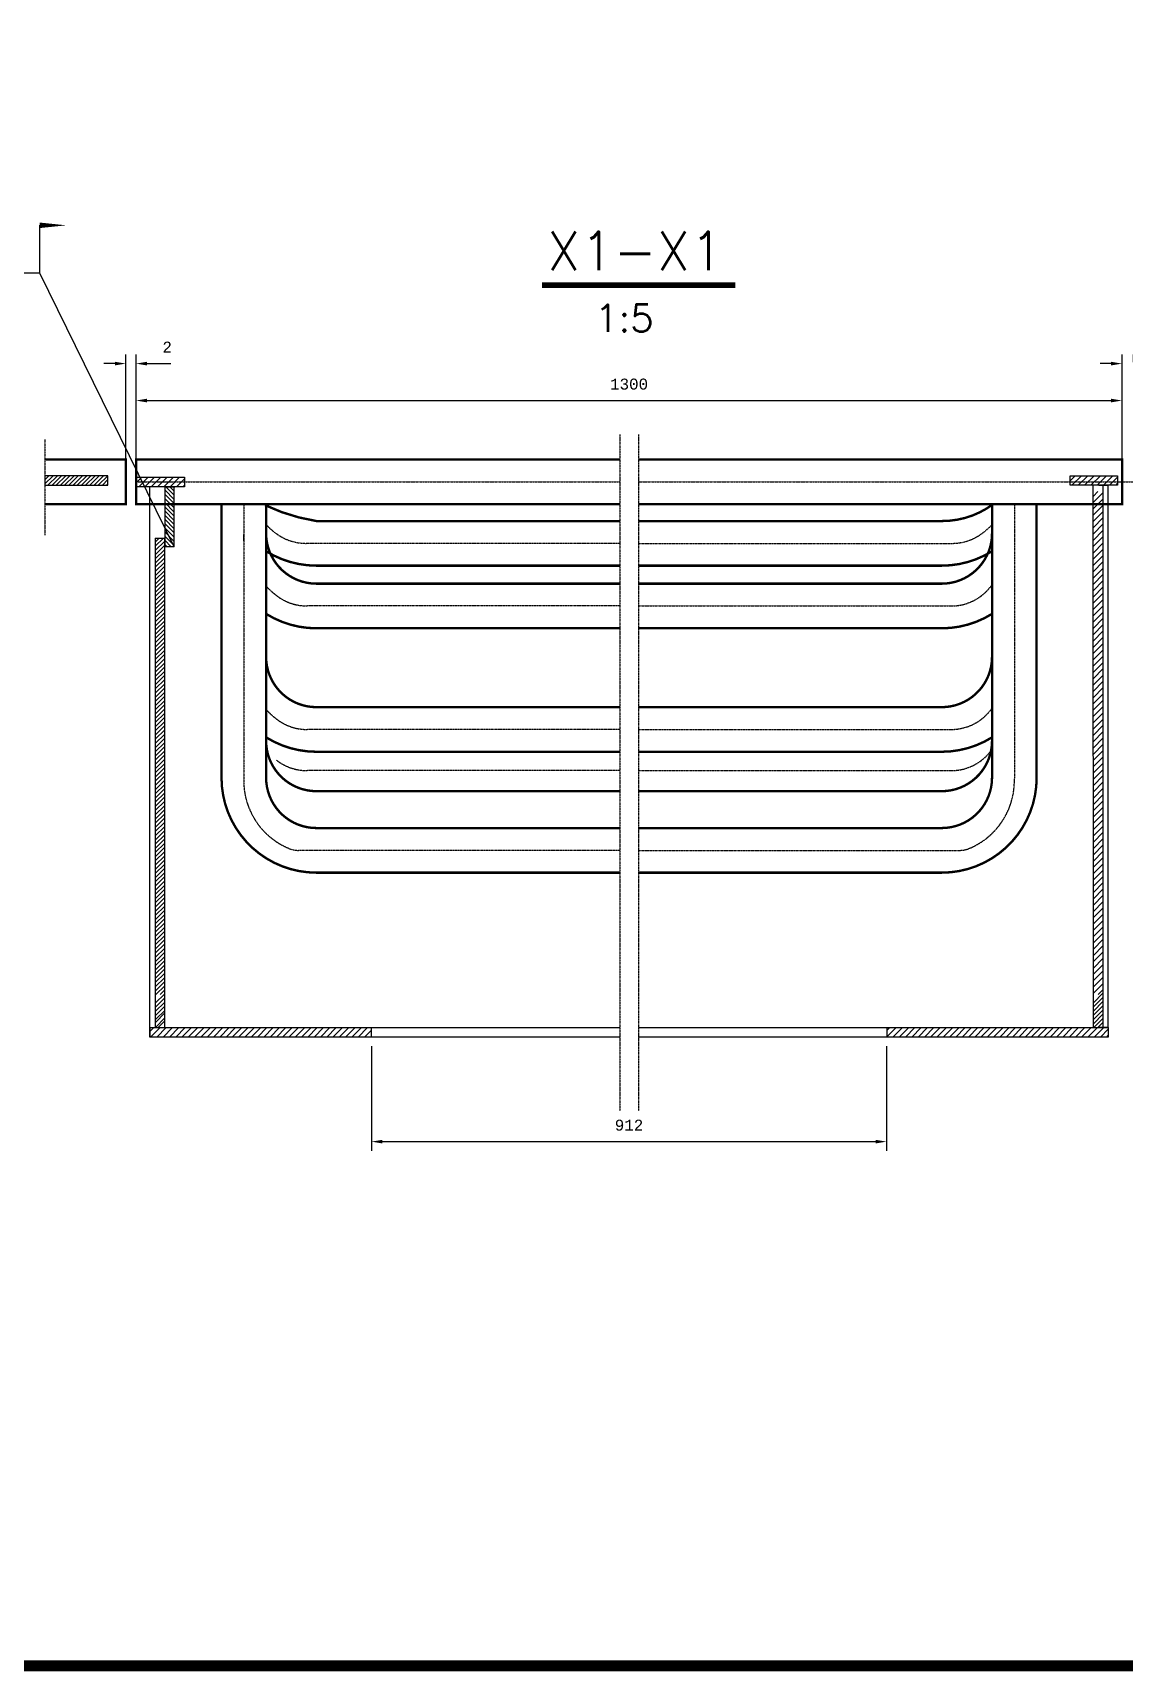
# Model space of a CAD drawing. Extents: x 13210 to 94108, y -7390 to 36310.
# Drawn here: x 23191 to 29160, y -7390 to 1566 of the extents above; entities that cross this region are included whole.
import ezdxf
from ezdxf.enums import TextEntityAlignment as Align

# ---------------------------------------------------------------- set-up
doc = ezdxf.new("R2010")
doc.units = 0
doc.header["$MEASUREMENT"] = 0
doc.header["$PDMODE"] = 3
doc.linetypes.add('DASHEDX2', pattern=[1.5, 1, -0.5])
doc.layers.get('0').update_dxf_attribs({"linetype": 'CONTINUOUS'})
doc.layers.get('DEFPOINTS').update_dxf_attribs({"linetype": 'CONTINUOUS'})
for name, color, linetype in [('LINIE', 7, 'DASHEDX2'), ('PRZEKROJE', 4, 'CONTINUOUS'), ('RAMKA', 7, 'CONTINUOUS'), ('RURKI', 4, 'CONTINUOUS'), ('WYMIAR1', 7, 'CONTINUOUS'), ('X-X', 1, 'CONTINUOUS')]:
    doc.layers.add(name, color=color, linetype=linetype)
doc.styles.add('MONOTXT', font='monotxt')
doc.styles.add('ROMANS', font='romans')
doc.styles.get("Standard").update_dxf_attribs({"font": 'romans.shx'})
doc.dimstyles.new('KWA', dxfattribs={"dimscale": 20, "dimtxt": 3, "dimasz": 3, "dimexe": 2.5, "dimexo": 2.5, "dimgap": 1.5, "dimtad": 0, "dimtih": 1, "dimtoh": 1, "dimdsep": 46, "dimtxsty": 'Standard', "dimcen": -3, "dimdle": 1.25, "dimadec": 0, "dimazin": 0, "dimtfac": 0.75, "dimtofl": 0, "dimtmove": 2, "dimatfit": 3, "dimfxl": 0, "dimtvp": 1.5, "dimtolj": 1, "dimtzin": 12, "dimarcsym": 0})

# ---------------------------------------------------------------- blocks, each defined once
blk = doc.blocks.new('*X8')
at = {"color": 0, "linetype": 'Continuous'}
for p, q in [((22680, 2335.2), (22684.8, 2340)), ((22680, 2328.6), (22690, 2338.6)), ((22680, 2322), (22690, 2332)), ((22680, 2315.3), (22690, 2325.3)), ((22680, 2308.7), (22690, 2318.7)), ((22680, 2302.1), (22690, 2312.1)), ((22680, 2295.4), (22690, 2305.4)), ((22680, 2288.8), (22690, 2298.8)), ((22680, 2282.2), (22690, 2292.2)), ((22680, 2275.5), (22690, 2285.5)), ((22680, 2268.9), (22690, 2278.9)), ((22680, 2262.3), (22690, 2272.3)), ((22680, 2255.7), (22690, 2265.7)), ((22680, 2249), (22690, 2259)), ((22680, 2242.4), (22690, 2252.4)), ((22680, 2235.8), (22690, 2245.8)), ((22680, 2229.1), (22690, 2239.1)), ((22680, 2222.5), (22690, 2232.5)), ((22680, 2215.9), (22690, 2225.9)), ((22680, 2209.3), (22690, 2219.3)), ((22680, 2202.6), (22690, 2212.6)), ((22680, 2196), (22690, 2206)), ((22680, 2189.4), (22690, 2199.4)), ((22680, 2182.7), (22690, 2192.7)), ((22680, 2176.1), (22690, 2186.1)), ((22680, 2169.5), (22690, 2179.5)), ((22680, 2162.9), (22690, 2172.9)), ((22680, 2156.2), (22690, 2166.2)), ((22680, 2149.6), (22690, 2159.6)), ((22680, 2143), (22690, 2153)), ((22680, 2136.3), (22690, 2146.3)), ((22680, 2129.7), (22690, 2139.7)), ((22680, 2123.1), (22690, 2133.1)), ((22680, 2116.5), (22690, 2126.5)), ((22680, 2109.8), (22690, 2119.8)), ((22680, 2103.2), (22690, 2113.2)), ((22680, 2096.6), (22690, 2106.6)), ((22680, 2089.9), (22690, 2099.9)), ((22680, 2083.3), (22690, 2093.3)), ((22680, 2076.7), (22690, 2086.7)), ((22680, 2070), (22690, 2080)), ((22680, 2063.4), (22690, 2073.4)), ((22680, 2056.8), (22690, 2066.8)), ((22680, 2050.2), (22690, 2060.2)), ((22680, 2043.5), (22690, 2053.5)), ((22680, 2036.9), (22690, 2046.9)), ((22680, 2030.3), (22690, 2040.3)), ((22680, 2023.6), (22690, 2033.6)), ((22680, 2017), (22690, 2027)), ((22680, 2010.4), (22690, 2020.4)), ((22680, 2003.8), (22690, 2013.8)), ((22680, 1997.1), (22690, 2007.1)), ((22680, 1990.5), (22690, 2000.5)), ((22680, 1983.9), (22690, 1993.9)), ((22680, 1977.2), (22690, 1987.2)), ((22680, 1970.6), (22690, 1980.6)), ((22680, 1964), (22690, 1974)), ((22680, 1957.4), (22690, 1967.4)), ((22680, 1950.7), (22690, 1960.7)), ((22680, 1944.1), (22690, 1954.1)), ((22680, 1937.5), (22690, 1947.5)), ((22680, 1930.8), (22690, 1940.8)), ((22680, 1924.2), (22690, 1934.2)), ((22680, 1917.6), (22690, 1927.6)), ((22680, 1910.9), (22690, 1920.9)), ((22680, 1904.3), (22690, 1914.3)), ((22680, 1897.7), (22690, 1907.7)), ((22680, 1891.1), (22690, 1901.1)), ((22680, 1884.4), (22690, 1894.4)), ((22680, 1877.8), (22690, 1887.8)), ((22680, 1871.2), (22690, 1881.2)), ((22680, 1864.5), (22690, 1874.5)), ((22680, 1857.9), (22690, 1867.9)), ((22680, 1851.3), (22690, 1861.3)), ((22680, 1844.7), (22690, 1854.7)), ((22680, 1838), (22690, 1848)), ((22680, 1831.4), (22690, 1841.4)), ((22680, 1824.8), (22690, 1834.8)), ((22680, 1818.1), (22690, 1828.1)), ((22680, 1811.5), (22690, 1821.5)), ((22685.1, 1810), (22690, 1814.9))]:
    blk.add_line(p, q, dxfattribs=at)
blk = doc.blocks.new('*X9')
at = {"color": 0, "linetype": 'Continuous'}
for p, q in [((22629.8, 2351.3), (22635, 2356.5)), ((22631.7, 2346.5), (22641.7, 2356.5)), ((22638.3, 2346.5), (22648.3, 2356.5)), ((22644.9, 2346.5), (22654.9, 2356.5)), ((22651.6, 2346.5), (22661.6, 2356.5)), ((22658.2, 2346.5), (22668.2, 2356.5)), ((22664.8, 2346.5), (22674.8, 2356.5)), ((22671.4, 2346.5), (22679.8, 2354.9)), ((22678.1, 2346.5), (22679.8, 2348.3))]:
    blk.add_line(p, q, dxfattribs=at)
blk = doc.blocks.new('*X11')
at = {"color": 0, "linetype": 'Continuous'}
for p, q in [((23824.1, 1990.1), (23854, 2020.1)), ((23824.1, 2005.4), (23838.7, 2020.1)), ((23824.1, 1974.8), (23858.6, 2009.4)), ((23824.1, 1959.6), (23858.6, 1994.2)), ((23824.1, 1944.3), (23858.6, 1978.9)), ((23824.1, 1929), (23858.6, 1963.6)), ((23824.1, 1913.7), (23858.6, 1948.3)), ((23824.1, 1898.4), (23858.6, 1933)), ((23824.1, 1883.1), (23858.6, 1917.7)), ((23824.1, 1867.8), (23858.6, 1902.4)), ((23824.1, 1852.5), (23858.6, 1887.1)), ((23824.1, 1837.2), (23858.6, 1871.8)), ((23824.1, 1821.9), (23858.6, 1856.5)), ((23824.1, 1806.7), (23858.6, 1841.3)), ((23824.1, 1791.4), (23858.6, 1826)), ((23824.1, 1776.1), (23858.6, 1810.7)), ((23824.1, 1760.8), (23858.6, 1795.4)), ((23824.1, 1745.5), (23858.6, 1780.1)), ((23824.1, 1730.2), (23858.6, 1764.8)), ((23824.1, 1714.9), (23858.6, 1749.5)), ((23824.1, 1699.6), (23858.6, 1734.2)), ((23824.1, 1684.3), (23858.6, 1718.9)), ((23824.1, 1669), (23858.6, 1703.6)), ((23824.1, 1653.8), (23858.6, 1688.4)), ((23824.1, 1638.5), (23858.6, 1673.1)), ((23824.1, 1623.2), (23858.6, 1657.8)), ((23824.1, 1607.9), (23858.6, 1642.5)), ((23824.1, 1592.6), (23858.6, 1627.2)), ((23824.1, 1577.3), (23858.6, 1611.9)), ((23824.1, 1562), (23858.6, 1596.6)), ((23824.1, 1546.7), (23858.6, 1581.3)), ((23824.1, 1531.4), (23858.6, 1566)), ((23824.1, 1516.1), (23858.6, 1550.7)), ((23824.1, 1500.9), (23858.6, 1535.5)), ((23824.1, 1485.6), (23858.6, 1520.2)), ((23824.1, 1470.3), (23858.6, 1504.9)), ((23824.1, 1455), (23858.6, 1489.6)), ((23824.1, 1439.7), (23858.6, 1474.3)), ((23824.1, 1424.4), (23858.6, 1459)), ((23824.1, 1409.1), (23858.6, 1443.7)), ((23824.1, 1393.8), (23858.6, 1428.4)), ((23824.1, 1378.5), (23858.6, 1413.1)), ((23824.1, 1363.2), (23858.6, 1397.8)), ((23824.1, 1348), (23858.6, 1382.6)), ((23824.1, 1332.7), (23858.6, 1367.3)), ((23824.1, 1317.4), (23858.6, 1352)), ((23824.1, 1302.1), (23858.6, 1336.7)), ((23824.1, 1286.8), (23858.6, 1321.4)), ((23824.1, 1271.5), (23858.6, 1306.1)), ((23824.1, 1256.2), (23858.6, 1290.8)), ((23824.1, 1240.9), (23858.6, 1275.5)), ((23824.1, 1225.6), (23858.6, 1260.2)), ((23824.1, 1210.4), (23858.6, 1244.9)), ((23824.1, 1195.1), (23858.6, 1229.7)), ((23824.1, 1179.8), (23858.6, 1214.4)), ((23824.1, 1164.5), (23858.6, 1199.1)), ((23824.1, 1149.2), (23858.6, 1183.8)), ((23824.1, 1133.9), (23858.6, 1168.5)), ((23824.1, 1118.6), (23858.6, 1153.2)), ((23824.1, 1103.3), (23858.6, 1137.9)), ((23824.1, 1088), (23858.6, 1122.6)), ((23824.1, 1072.7), (23858.6, 1107.3)), ((23824.1, 1057.5), (23858.6, 1092)), ((23824.1, 1042.2), (23858.6, 1076.8)), ((23824.1, 1026.9), (23858.6, 1061.5)), ((23824.1, 1011.6), (23858.6, 1046.2)), ((23824.1, 996.3), (23858.6, 1030.9)), ((23824.1, 981), (23858.6, 1015.6)), ((23824.1, 965.7), (23858.6, 1000.3)), ((23824.1, 950.4), (23858.6, 985)), ((23824.1, 935.1), (23858.6, 969.7)), ((23824.1, 919.8), (23858.6, 954.4)), ((23824.1, 904.6), (23858.6, 939.2)), ((23824.1, 889.3), (23858.6, 923.9)), ((23824.1, 874), (23858.6, 908.6)), ((23824.1, 858.7), (23858.6, 893.3)), ((23824.1, 843.4), (23858.6, 878)), ((23824.1, 828.1), (23858.6, 862.7)), ((23824.1, 812.8), (23858.6, 847.4)), ((23824.1, 797.5), (23858.6, 832.1)), ((23824.1, 782.2), (23858.6, 816.8)), ((23824.1, 766.9), (23858.6, 801.5)), ((23824.1, 751.7), (23858.6, 786.3)), ((23824.1, 736.4), (23858.6, 771)), ((23824.1, 721.1), (23858.6, 755.7)), ((23824.1, 705.8), (23858.6, 740.4)), ((23824.1, 690.5), (23858.6, 725.1)), ((23824.1, 675.2), (23858.6, 709.8)), ((23824.1, 659.9), (23858.6, 694.5)), ((23824.1, 644.6), (23858.6, 679.2)), ((23824.1, 629.3), (23858.6, 663.9)), ((23824.1, 614), (23858.6, 648.6)), ((23824.1, 598.8), (23858.6, 633.4)), ((23824.1, 583.5), (23858.6, 618.1)), ((23824.1, 568.2), (23858.6, 602.8)), ((23824.1, 552.9), (23858.6, 587.5)), ((23824.1, 537.6), (23858.6, 572.2)), ((23824.1, 522.3), (23858.6, 556.9)), ((23824.1, 507), (23858.6, 541.6)), ((23824.1, 491.7), (23858.6, 526.3)), ((23824.1, 476.4), (23858.6, 511)), ((23824.1, 461.1), (23858.6, 495.7)), ((23824.1, 445.9), (23858.6, 480.5)), ((23824.1, 430.6), (23858.6, 465.2)), ((23824.1, 415.3), (23858.6, 449.9)), ((23824.1, 400), (23858.6, 434.6)), ((23824.1, 384.7), (23858.6, 419.3)), ((23824.1, 369.4), (23858.6, 404)), ((23826.4, 356.5), (23858.6, 388.7)), ((23841.7, 356.5), (23858.6, 373.4)), ((23857, 356.5), (23858.6, 358.1))]:
    blk.add_line(p, q, dxfattribs=at)
blk = doc.blocks.new('*X12')
at = {"color": 0, "linetype": 'Continuous'}
for p, q in [((23892.9, 2161), (23858.3, 2195.6)), ((23892.9, 2145.7), (23858.3, 2180.3)), ((23892.9, 2130.4), (23858.3, 2165)), ((23892.9, 2115.1), (23858.3, 2149.7)), ((23892.9, 2176.3), (23862.2, 2207)), ((23892.9, 2191.6), (23877.5, 2207)), ((23892.9, 2206.9), (23892.8, 2207)), ((23892.9, 2099.9), (23858.3, 2134.5)), ((23892.9, 2084.6), (23858.3, 2119.2)), ((23892.9, 2069.3), (23858.3, 2103.9)), ((23892.9, 2054), (23858.3, 2088.6)), ((23892.9, 2038.7), (23858.3, 2073.3)), ((23892.9, 2023.4), (23858.3, 2058)), ((23892.9, 2008.1), (23858.3, 2042.7)), ((23892.9, 1992.8), (23858.3, 2027.4)), ((23882, 1988.4), (23858.3, 2012.1)), ((23866.7, 1988.4), (23858.3, 1996.8))]:
    blk.add_line(p, q, dxfattribs=at)
blk = doc.blocks.new('*X13')
at = {"color": 0, "linetype": 'Continuous'}
for p, q in [((27495.4, 2212.7), (27475, 2233.2)), ((27480.2, 2212.7), (27475, 2217.9)), ((27510.7, 2212.7), (27476.1, 2247.3)), ((27526, 2212.7), (27491.4, 2247.3)), ((27541.3, 2212.7), (27506.7, 2247.3)), ((27556.6, 2212.7), (27522, 2247.3)), ((27571.9, 2212.7), (27537.3, 2247.3)), ((27587.2, 2212.7), (27552.6, 2247.3)), ((27602.5, 2212.7), (27567.9, 2247.3)), ((27617.8, 2212.7), (27583.2, 2247.3)), ((27633.1, 2212.7), (27598.5, 2247.3)), ((27648.3, 2212.7), (27613.8, 2247.3)), ((27663.6, 2212.7), (27629, 2247.3)), ((27678.9, 2212.7), (27644.3, 2247.3)), ((27694.2, 2212.7), (27659.6, 2247.3)), ((27705, 2217.3), (27674.9, 2247.3)), ((27705, 2232.5), (27690.2, 2247.3))]:
    blk.add_line(p, q, dxfattribs=at)
blk = doc.blocks.new('*D177')
at = {"color": 0, "linetype": 'ByBlock'}
for p, q in [((23639.9, -242), (23579.9, -242)), ((23699.9, -363), (23699.9, -192)), ((23756, -384), (23756, -192)), ((23816, -242), (23876, -242)), ((23876, -242), (23946, -242))]:
    blk.add_line(p, q, dxfattribs=at)
for points in [[(23639.9, -232), (23639.9, -252), (23699.9, -242)], [(23816, -232), (23816, -252), (23756, -242)]]:
    blk.add_solid(points, dxfattribs=at)
at = {"layer": 'DEFPOINTS', "color": 0, "linetype": 'ByBlock'}
for p in [(23756, -242), (23699.9, -413), (23756, -434)]:
    blk.add_point(p, dxfattribs=at)
at = {"color": 0, "linetype": 'ByBlock', "style": 'MONOTXT'}
blk.add_text('2', height=60, dxfattribs=at).set_placement((23926, -152), align=Align.MIDDLE_CENTER)
blk = doc.blocks.new('*D176')
at = {"color": 0, "linetype": 'ByBlock'}
for p, q in [((23816, -444), (29087.5, -444)), ((29147.5, -394), (29147.5, -394)), ((23756, -494), (23756, -494))]:
    blk.add_line(p, q, dxfattribs=at)
for points in [[(23816, -434), (23816, -454), (23756, -444)], [(29087.5, -434), (29087.5, -454), (29147.5, -444)]]:
    blk.add_solid(points, dxfattribs=at)
at = {"layer": 'DEFPOINTS', "color": 0, "linetype": 'ByBlock'}
for p in [(23756, -444), (29147.5, -444), (29147.5, -444)]:
    blk.add_point(p, dxfattribs=at)
at = {"color": 0, "linetype": 'ByBlock', "style": 'MONOTXT'}
blk.add_text('1300', height=60, dxfattribs=at).set_placement((26451.8, -354), align=Align.MIDDLE_CENTER)
blk = doc.blocks.new('*D175')
at = {"color": 0, "linetype": 'ByBlock'}
for p, q in [((29087.5, -242), (29027.5, -242)), ((29147.5, -246), (29147.5, -192)), ((29210, -234), (29210, -192)), ((29270, -242), (29330, -242)), ((29330, -242), (29400, -242))]:
    blk.add_line(p, q, dxfattribs=at)
for points in [[(29087.5, -232), (29087.5, -252), (29147.5, -242)], [(29270, -232), (29270, -252), (29210, -242)]]:
    blk.add_solid(points, dxfattribs=at)
at = {"layer": 'DEFPOINTS', "color": 0, "linetype": 'ByBlock'}
for p in [(29210, -242), (29147.5, -296), (29210, -284)]:
    blk.add_point(p, dxfattribs=at)
at = {"color": 0, "linetype": 'ByBlock', "style": 'MONOTXT'}
blk.add_text('2', height=60, dxfattribs=at).set_placement((29380, -152), align=Align.MIDDLE_CENTER)
blk = doc.blocks.new('*D174')
at = {"color": 0, "linetype": 'ByBlock'}
for p, q in [((25043, -3973.2), (25043, -4545)), ((27860, -3973.2), (27860, -4545)), ((25103, -4495), (27800, -4495))]:
    blk.add_line(p, q, dxfattribs=at)
for points in [[(25103, -4485), (25103, -4505), (25043, -4495)], [(27800, -4485), (27800, -4505), (27860, -4495)]]:
    blk.add_solid(points, dxfattribs=at)
at = {"layer": 'DEFPOINTS', "color": 0, "linetype": 'ByBlock'}
for p in [(25043, -3923.2), (27860, -3923.2), (27860, -4495)]:
    blk.add_point(p, dxfattribs=at)
at = {"color": 0, "linetype": 'ByBlock', "style": 'MONOTXT'}
blk.add_text('912', height=60, dxfattribs=at).set_placement((26451.5, -4405), align=Align.MIDDLE_CENTER)

msp = doc.modelspace()

# ---------------------------------------------------------------- linework, layer by layer
at = {"layer": 'LINIE', "linetype": 'DASHEDX2'}
for p, q in [((23257.3601, -656), (23257.3601, -1181)), ((26402.11502, -629.45209), (26402.11502, -4326.72345)), ((26503.68005, -629.45209), (26503.68005, -4326.72345)), ((23756.03815, -888.92809), (26402.11502, -888.92809)), ((26503.68005, -888.92809), (29565.5, -888.92809)), ((24345.04867, -1010.88181), (24345.04867, -2507.71033)), ((28558.52102, -1010.88181), (28558.52102, -2507.71033)), ((25006.5582, -1224.5457), (24685.58017, -1224.5457)), ((26402.11502, -1224.5457), (25006.5582, -1224.5457)), ((26501.45468, -1224.5457), (27897.01149, -1224.5457)), ((27897.01149, -1224.5457), (28217.98952, -1224.5457)), ((26402.11502, -1566.90313), (24691.35118, -1566.90313)), ((26501.45468, -1566.90313), (28212.21852, -1566.90313)), ((26402.11502, -2241.90313), (24691.35118, -2241.90313)), ((26501.45468, -2241.90313), (28212.21852, -2241.90313)), ((26402.11502, -2466.90313), (24691.35118, -2466.90313)), ((26501.45468, -2466.90313), (28212.21852, -2466.90313)), ((26402.11502, -2902.75033), (24643.92286, -2902.75033)), ((26501.45468, -2902.75033), (28259.64684, -2902.75033))]:
    msp.add_line(p, q, dxfattribs=at)
at = {"layer": 'LINIE', "linetype": 'Continuous'}
for p, q in [((23831.07725, -3871.26889), (23831.07725, -914.87569)), ((29072.49245, -3871.26889), (29072.49245, -906.88214)), ((24344.75144, -1210.62012), (24344.75144, -1177.02387))]:
    msp.add_line(p, q, dxfattribs=at)
at = {"layer": 'LINIE', "linetype": 'DASHEDX2'}
for centre, radius, start, end in [((24779.04978, -820.09733), 434.67425, 224.119623372, 234.160016401), ((28124.51991, -820.09733), 434.67425, 305.839983599, 315.880376628), ((24685.58017, -949.5057), 275.04, 234.160016401, 270), ((28217.98952, -949.5057), 275.04, 270, 305.839983599), ((24803.98788, -1145.94445), 459.37471, 222.813116978, 232.334941077), ((24691.35118, -1291.86313), 275.04, 232.334941077, 270), ((28212.21852, -1291.86313), 275.04, 270, 324.656152174), ((24803.98788, -1820.94445), 459.37471, 222.813116978, 232.334941077), ((28212.21852, -1966.86313), 275.04, 270, 324.656152174), ((24691.35118, -1966.86313), 275.04, 232.334941077, 270), ((24691.35118, -2191.86313), 275.04, 232.334941077, 270), ((28212.21852, -2191.86313), 275.04, 270, 324.656152174), ((24744.57404, -2522.81347), 399.81074, 177.835095432, 247.660913308), ((28158.99565, -2522.81347), 399.81074, 292.339086692, 2.164904568), ((24643.92286, -2767.75033), 135, 247.660913308, 270), ((28259.64684, -2767.75033), 135, 270, 292.339086692)]:
    msp.add_arc(centre, radius, start, end, dxfattribs=at)
at = {"layer": 'PRZEKROJE', "linetype": 'Continuous'}
for p, q in [((23257.3601, -854.98694), (23257.3601, -906.88214)), ((23602.3601, -854.98694), (23257.3601, -854.98694)), ((23602.3601, -906.88214), (23602.3601, -854.98694)), ((23882.45389, -888.92809), (23934.34909, -888.92809)), ((23257.3601, -906.88214), (23602.3601, -906.88214)), ((23912.45389, -914.87569), (23912.45389, -1243.36221)), ((23964.34909, -1243.36221), (23964.34909, -914.87569)), ((23861.07725, -1195.82329), (23912.97245, -1195.82329))]:
    msp.add_line(p, q, dxfattribs=at)
at = {"layer": 'RAMKA', "linetype": 'Continuous', "const_width": 60}
msp.add_lwpolyline([(13240, 36280), (94070, 36280), (94070, -7360), (13240, -7360)], close=True, dxfattribs=at)
at = {"layer": 'RURKI', "linetype": 'Continuous'}
for p, q in [((23756.03815, -766.97437), (23948.05039, -766.97437)), ((29147.53154, -766.97437), (28955.5193, -766.97437)), ((23760.524, -862.98049), (24020, -862.98049)), ((24020, -862.98049), (24020, -914.87569)), ((28863.98246, -906.88214), (28863.98246, -854.98694)), ((28863.98246, -854.98694), (29123.45846, -854.98694)), ((29123.45846, -854.98694), (29123.45846, -906.88214)), ((24020, -914.87569), (23760.524, -914.87569)), ((23934.34909, -915.54134), (23882.45389, -915.54134)), ((23916.2096, -914.87569), (23968.1048, -914.87569)), ((29123.45846, -906.88214), (28863.98246, -906.88214)), ((28990.59725, -3871.26889), (28989.66806, -906.88214)), ((29019.66806, -906.88214), (29071.56326, -906.88214)), ((29041.56326, -906.88214), (29042.49245, -3871.26889)), ((23861.07725, -1195.82329), (23861.07725, -3871.26889)), ((23964.34909, -1243.36221), (23912.45389, -1243.36221)), ((23912.97245, -3871.26889), (23912.97245, -1195.82329)), ((24223.09495, -1221.97478), (24223.09495, -1242.38624)), ((28680.47474, -1221.97478), (28680.47474, -1242.38624)), ((24223.09495, -1383.80779), (24223.09495, -1779.21925)), ((28680.47474, -1383.80779), (28680.47474, -1779.21925)), ((24223.09495, -1621.05636), (24223.09495, -1641.46781)), ((24223.09495, -1630.34059), (24223.09495, -1650.75205)), ((24223.09495, -1686.74196), (24223.09495, -1707.15341)), ((28680.47474, -1621.05636), (28680.47474, -1641.46781)), ((28680.47474, -1630.34059), (28680.47474, -1650.75205)), ((28680.47474, -1686.74196), (28680.47474, -1707.15341)), ((24223.09495, -1823.17493), (24223.09495, -1843.58639)), ((24223.09495, -1824.49339), (24223.09495, -1844.90485)), ((28680.47474, -1823.17493), (28680.47474, -1843.58639)), ((28680.47474, -1824.49339), (28680.47474, -1844.90485)), ((24223.09495, -1896.97478), (24223.09495, -1917.38624)), ((28680.47474, -1896.97478), (28680.47474, -1917.38624)), ((24223.09495, -2296.05636), (24223.09495, -2316.46781)), ((28680.47474, -2296.05636), (28680.47474, -2316.46781)), ((24223.09495, -2395.34059), (24223.09495, -2415.75205)), ((28680.47474, -2395.34059), (28680.47474, -2415.75205)), ((24223.09495, -2451.74196), (24223.09495, -2472.15341)), ((28680.47474, -2451.74196), (28680.47474, -2472.15341)), ((23831.07725, -3871.26889), (26402.11502, -3871.26889)), ((23831.07725, -3923.16409), (23831.07725, -3871.26889)), ((23831.07725, -3871.26889), (23882.97245, -3871.26889)), ((23831.07725, -3871.26889), (23831.07725, -3923.16409)), ((26402.11502, -3923.16409), (23831.07725, -3923.16409)), ((26503.68005, -3871.26889), (29072.49245, -3871.26889)), ((29072.49245, -3923.16409), (26503.68005, -3923.16409)), ((29072.49245, -3871.26889), (29020.59725, -3871.26889)), ((29072.49245, -3871.26889), (29072.49245, -3923.16409))]:
    msp.add_line(p, q, dxfattribs=at)
for points, const_width in [([(23257.3601, -1010.88181), (23699.8601, -1010.88181), (23699.8601, -766.97437), (23257.3601, -766.97437)], 12.975), ([(26399.88965, -1010.88181), (23756.03815, -1010.88181), (23756.03815, -766.97437), (26399.88965, -766.97437)], 12.9738), ([(26503.68005, -1010.88181), (29147.53154, -1010.88181), (29147.53154, -766.97437), (26503.68005, -766.97437)], 12.9738)]:
    msp.add_lwpolyline(points, dxfattribs=dict(at, const_width=const_width))
at = {"layer": 'RURKI', "linetype": 'Continuous', "const_width": 12.9738}
for points in [[(24223.09495, -1010.88181), (24223.09495, -2505.75205, 0.4142135624), (24742.04695, -3024.70405), (26399.88965, -3024.70405)], [(24461.27334, -1015.78456, 0.0725338807), (24742.04695, -1102.59198), (26399.88965, -1102.59198)], [(24467.00239, -1010.88181), (24467.00239, -2505.75205, 0.2585921914), (24596.27334, -2738.98918, 0.1405651061), (24742.04695, -2780.79661), (26399.88965, -2780.79661)], [(28441.55448, -1010.88181, -0.1627073234), (28161.52274, -1102.59198), (26503.68005, -1102.59198)], [(28436.5673, -1010.88181), (28436.5673, -2505.75205, -0.2585921914), (28307.29636, -2738.98918, -0.1405651061), (28161.52274, -2780.79661), (26503.68005, -2780.79661)], [(28680.47474, -1010.88181), (28680.47474, -2505.75205, -0.4142135624), (28161.52274, -3024.70405), (26503.68005, -3024.70405)], [(24467.00239, -1169.90485, 0.2585921914), (24596.27334, -1403.14198, 0.1405651061), (24742.04695, -1444.94941), (26399.88965, -1444.94941)], [(28436.5673, -1169.90485, -0.2585921914), (28307.29636, -1403.14198, -0.1405651061), (28161.52274, -1444.94941), (26503.68005, -1444.94941)], [(24467.00239, -1267.61749, 0.1405651061), (24742.04695, -1346.49942), (26399.88965, -1346.49942)], [(28436.5673, -1267.61749, -0.1405651061), (28161.52274, -1346.49942), (26503.68005, -1346.49942)], [(24467.00239, -1609.97492, 0.1405651061), (24742.04695, -1688.85685), (26399.88965, -1688.85685)], [(28436.5673, -1609.97492, -0.1405651061), (28161.52274, -1688.85685), (26503.68005, -1688.85685)], [(24467.00239, -1844.90485, 0.2585921914), (24596.27334, -2078.14198, 0.1405651061), (24742.04695, -2119.94941), (26399.88965, -2119.94941)], [(28436.5673, -1844.90485, -0.2585921914), (28307.29636, -2078.14198, -0.1405651061), (28161.52274, -2119.94941), (26503.68005, -2119.94941)], [(24467.00239, -2284.97492, 0.1405651061), (24742.04695, -2363.85685), (26399.88965, -2363.85685)], [(24467.00239, -2304.21925, 0.2585921914), (24596.27334, -2537.45638, 0.1405651061), (24742.04695, -2579.26381), (26399.88965, -2579.26381)], [(28436.5673, -2284.97492, -0.1405651061), (28161.52274, -2363.85685), (26503.68005, -2363.85685)], [(28436.5673, -2304.21925, -0.2585921914), (28307.29636, -2537.45638, -0.1405651061), (28161.52274, -2579.26381), (26503.68005, -2579.26381)]]:
    msp.add_lwpolyline(points, format="xyb", dxfattribs=at)
at = {"layer": 'WYMIAR1'}
for p, q in [((23229, 252), (23229, 514)), ((23229, 252), (22051, 252)), ((23964.34909, -1243.36221), (23229, 252)), ((23699.8601, -766.97437), (23699.8601, -199)), ((23756.03815, -766.97437), (23756.03815, -199)), ((29147.53154, -766.97437), (29147.53154, -199)), ((25043, -3923.16409), (25043, -3871.26889)), ((27862.79507, -3923.16409), (27862.79507, -3871.26889))]:
    msp.add_line(p, q, dxfattribs=at)
at = {"layer": 'WYMIAR1', "color": 0, "linetype": 'Continuous'}
for p, q in [((23861.07725, -3738.08238), (23912.97245, -3686.18718)), ((23861.07725, -3761.01717), (23912.97245, -3709.12197)), ((23861.07725, -3783.95195), (23912.97245, -3732.05675)), ((23861.07725, -3806.88674), (23912.97245, -3754.99154)), ((28991.20413, -3735.64558), (29043.09933, -3683.75038)), ((28991.20413, -3758.58037), (29043.09933, -3706.68517)), ((28991.20413, -3781.51516), (29043.09933, -3729.61996)), ((28991.20413, -3804.44995), (29043.09933, -3752.55475)), ((23861.28189, -3843.43117), (23913.17709, -3791.53597)), ((23862.05478, -3870.63434), (23913.94998, -3818.73914)), ((23864.62989, -3826.26889), (23912.97245, -3777.92633)), ((23877.29183, -3871.26889), (23913.94998, -3834.61073)), ((28991.20413, -3827.38473), (29043.09933, -3775.48953)), ((28991.20413, -3850.31952), (29043.09933, -3798.42432)), ((28994.75678, -3869.70167), (29043.09933, -3821.35911)), ((29017.69156, -3869.70167), (29043.09933, -3844.2939)), ((23831.07725, -3892.64955), (23852.45791, -3871.26889)), ((23834.96469, -3923.16409), (23886.85989, -3871.26889)), ((23869.36667, -3923.16409), (23921.26187, -3871.26889)), ((23903.76866, -3923.16409), (23955.66386, -3871.26889)), ((23938.17064, -3923.16409), (23990.06584, -3871.26889)), ((23972.57262, -3923.16409), (24024.46782, -3871.26889)), ((24006.9746, -3923.16409), (24058.8698, -3871.26889)), ((24041.37658, -3923.16409), (24093.27178, -3871.26889)), ((24075.77857, -3923.16409), (24127.67377, -3871.26889)), ((24110.18055, -3923.16409), (24162.07575, -3871.26889)), ((24144.58253, -3923.16409), (24196.47773, -3871.26889)), ((24178.98451, -3923.16409), (24230.87971, -3871.26889)), ((24213.3865, -3923.16409), (24265.2817, -3871.26889)), ((24247.78848, -3923.16409), (24299.68368, -3871.26889)), ((24282.19046, -3923.16409), (24334.08566, -3871.26889)), ((24316.59244, -3923.16409), (24368.48764, -3871.26889)), ((24350.99443, -3923.16409), (24402.88963, -3871.26889)), ((24385.39641, -3923.16409), (24437.29161, -3871.26889)), ((24419.79839, -3923.16409), (24471.69359, -3871.26889)), ((24454.20037, -3923.16409), (24506.09557, -3871.26889)), ((24488.60236, -3923.16409), (24540.49756, -3871.26889)), ((24523.00434, -3923.16409), (24574.89954, -3871.26889)), ((24557.40632, -3923.16409), (24609.30152, -3871.26889)), ((24591.8083, -3923.16409), (24643.7035, -3871.26889)), ((24626.21028, -3923.16409), (24678.10548, -3871.26889)), ((24660.61227, -3923.16409), (24712.50747, -3871.26889)), ((24695.01425, -3923.16409), (24746.90945, -3871.26889)), ((24729.41623, -3923.16409), (24781.31143, -3871.26889)), ((24763.81821, -3923.16409), (24815.71341, -3871.26889)), ((24798.2202, -3923.16409), (24850.1154, -3871.26889)), ((24832.62218, -3923.16409), (24884.51738, -3871.26889)), ((24867.02416, -3923.16409), (24918.91936, -3871.26889)), ((24901.42614, -3923.16409), (24953.32134, -3871.26889)), ((24935.82813, -3923.16409), (24987.72333, -3871.26889)), ((24970.23011, -3923.16409), (25022.12531, -3871.26889)), ((25004.63209, -3923.16409), (25043, -3884.79618)), ((27859.99662, -3923.16409), (27911.89182, -3871.26889)), ((27862.79507, -3885.96366), (27877.48984, -3871.26889)), ((27894.39861, -3923.16409), (27946.29381, -3871.26889)), ((27928.80059, -3923.16409), (27980.69579, -3871.26889)), ((27963.20257, -3923.16409), (28015.09777, -3871.26889)), ((27997.60455, -3923.16409), (28049.49975, -3871.26889)), ((28032.00654, -3923.16409), (28083.90174, -3871.26889)), ((28066.40852, -3923.16409), (28118.30372, -3871.26889)), ((28100.8105, -3923.16409), (28152.7057, -3871.26889)), ((28135.21248, -3923.16409), (28187.10768, -3871.26889)), ((28169.61447, -3923.16409), (28221.50967, -3871.26889)), ((28204.01645, -3923.16409), (28255.91165, -3871.26889)), ((28238.41843, -3923.16409), (28290.31363, -3871.26889)), ((28272.82041, -3923.16409), (28324.71561, -3871.26889)), ((28307.2224, -3923.16409), (28359.1176, -3871.26889)), ((28341.62438, -3923.16409), (28393.51958, -3871.26889)), ((28376.02636, -3923.16409), (28427.92156, -3871.26889)), ((28410.42834, -3923.16409), (28462.32354, -3871.26889)), ((28444.83032, -3923.16409), (28496.72552, -3871.26889)), ((28479.23231, -3923.16409), (28531.12751, -3871.26889)), ((28513.63429, -3923.16409), (28565.52949, -3871.26889)), ((28548.03627, -3923.16409), (28599.93147, -3871.26889)), ((28582.43825, -3923.16409), (28634.33345, -3871.26889)), ((28616.84024, -3923.16409), (28668.73544, -3871.26889)), ((28651.24222, -3923.16409), (28703.13742, -3871.26889)), ((28685.6442, -3923.16409), (28737.5394, -3871.26889)), ((28720.04618, -3923.16409), (28771.94138, -3871.26889)), ((28754.44817, -3923.16409), (28806.34337, -3871.26889)), ((28788.85015, -3923.16409), (28840.74535, -3871.26889)), ((28823.25213, -3923.16409), (28875.14733, -3871.26889)), ((28857.65411, -3923.16409), (28909.54931, -3871.26889)), ((28892.0561, -3923.16409), (28943.9513, -3871.26889)), ((28926.45808, -3923.16409), (28978.35328, -3871.26889)), ((28960.86006, -3923.16409), (29012.75526, -3871.26889)), ((28995.26204, -3923.16409), (29047.15724, -3871.26889)), ((29029.66402, -3923.16409), (29072.49245, -3880.33566)), ((29040.62635, -3869.70167), (29043.09933, -3867.22868)), ((29064.06601, -3923.16409), (29072.49245, -3914.73765))]:
    msp.add_line(p, q, dxfattribs=at)
at = {"layer": 'WYMIAR1'}
msp.add_lwpolyline([(23229, 514, 30, 0, 0), (23374, 514, 0, 0, 0)], format="xyseb", dxfattribs=at)
at = {"layer": 'X-X', "const_width": 30}
msp.add_lwpolyline([(25976, 187), (27033, 187)], dxfattribs=at)

# ---------------------------------------------------------------- block references
at = {"layer": 'LINIE', "linetype": 'Continuous'}
for name, p, xscale, yscale, zscale in [('*X13', (64814.8601, -4226), -1.5, 1.5, 1.5), ('*X9', (-93677.38441, -13092.29364), 5.18952, 5.18952, 5.18952), ('*X9', (-88573.92595, -13084.30009), 5.18952, 5.18952, 5.18952), ('*X12', (-11875, -4226), 1.5, 1.5, 1.5), ('*X8', (-88707.71635, -13084.30009), 5.18952, 5.18952, 5.18952), ('*X11', (-11875, -4226), 1.5, 1.5, 1.5)]:
    msp.add_blockref(name, p, dxfattribs=dict(at, xscale=xscale, yscale=yscale, zscale=zscale))

# ---------------------------------------------------------------- texts
at = {"layer": 'X-X', "style": 'ROMANS'}
for s, height, p in [('X1-X1', 212, (26004, 268)), ('1:5', 150, (26264.76272, -68.12715))]:
    msp.add_text(s, height=height, dxfattribs=at).set_placement(p)

# ---------------------------------------------------------------- dimensions: what is measured, and where the dimension line sits
at = {"layer": 'WYMIAR1'}
for base, p1, p2, text, picture, middle in [((23756.03815, -242), (23699.8601, -413), (23756.03815, -434), '2', '*D177', (23926.03815, -152)), ((29210, -242), (29147.53154, -296), (29210, -284), '2', '*D175', (29380, -152)), ((29147.53154, -444), (23756.03815, -444), (29147.53154, -444), '1300', '*D176', (26451.78485, -354)), ((27859.99662, -4495), (25043, -3923.16409), (27859.99662, -3923.16409), '912', '*D174', (26451.49831, -4405))]:
    dim = msp.add_linear_dim(base=base, p1=p1, p2=p2, text=text, dimstyle='KWA', dxfattribs=at)
    dim.commit()
    dim.dimension.update_dxf_attribs({"geometry": picture, "text_midpoint": middle})

doc.saveas('drawing.dxf')
